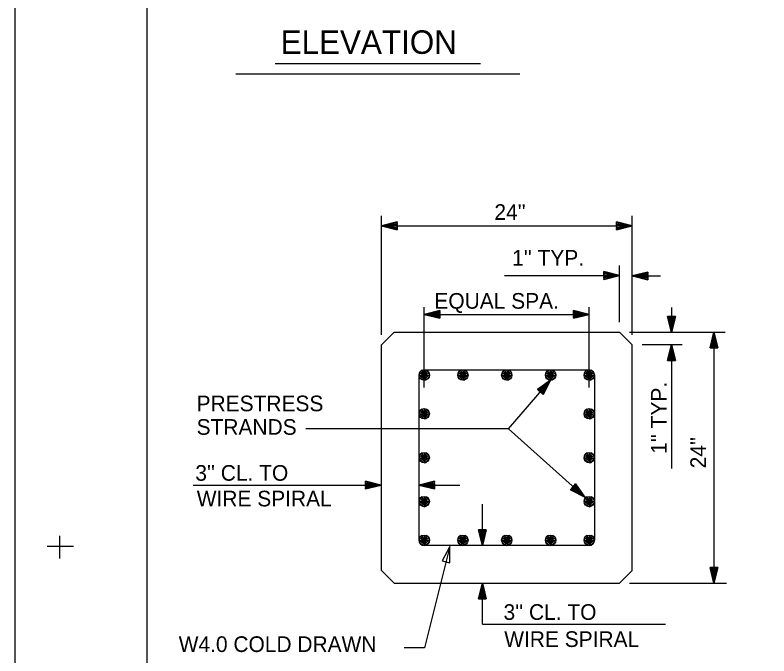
# Model space of a CAD drawing. Extents: x 0 to 22, y 0 to 16.7.
# Drawn here: x 0 to 4.012, y 2.82 to 6.228 of the extents above; entities that cross this region are included whole.
import ezdxf

# ---------------------------------------------------------------- set-up
doc = ezdxf.new("R2010")
doc.units = 0
for name, color, linetype in [('Arrowhead Terminators CELL', 7, 'Continuous'), ('Dimension Lines', 7, 'Continuous'), ('Plan Sheet', 7, 'Continuous'), ('Plot Shape', 7, 'Continuous'), ('Rebar Lines', 7, 'Continuous'), ('sub prestressed concrete pile lines', 7, 'Continuous'), ('Text', 7, 'Continuous'), ('Title Text', 7, 'Continuous')]:
    doc.layers.add(name, color=color, linetype=linetype)

msp = doc.modelspace()

# ---------------------------------------------------------------- linework, layer by layer
at = {"layer": 'Arrowhead Terminators CELL'}
msp.add_lwpolyline([(2.3137, 3.4015), (2.2732, 3.3258), (2.3136, 3.3156)], close=True, dxfattribs=at)
msp.add_lwpolyline([(2.3137, 3.4015), (2.2732, 3.3258), (2.3136, 3.3156)], close=True, dxfattribs=at)
at = {"layer": 'Dimension Lines'}
for p, q in [((1.9503, 4.5275), (1.9503, 5.1608)), ((3.2836, 4.5275), (3.2836, 5.1608)), ((1.9503, 5.1074), (3.2836, 5.1074)), ((3.217, 4.5942), (3.217, 4.8961)), ((2.6047, 4.8426), (3.217, 4.8426)), ((3.2836, 4.8407), (3.4345, 4.8407)), ((2.1781, 4.248), (2.1781, 4.6745)), ((3.0559, 4.248), (3.0559, 4.6745)), ((3.4939, 4.6732), (3.4939, 4.5407)), ((2.1781, 4.6363), (3.0559, 4.6363)), ((3.2704, 4.5407), (3.7794, 4.5407)), ((3.7197, 4.5407), (3.7197, 3.2074)), ((3.5503, 4.474), (3.3371, 4.474)), ((3.4939, 4.474), (3.4939, 3.8172)), ((2.6259, 4.0276), (2.8503, 4.2859)), ((0.9482, 3.7282), (1.9485, 3.7282)), ((2.1485, 3.7282), (2.3677, 3.7282)), ((2.4873, 3.4074), (2.4873, 3.6266)), ((2.4873, 2.9882), (2.4873, 3.2074)), ((3.2704, 3.2074), (3.7862, 3.2074)), ((2.4873, 2.9882), (3.4615, 2.9882))]:
    msp.add_line(p, q, dxfattribs=at)
for points in [[(2.0336, 5.1074), (2.0336, 5.1032), (1.9503, 5.1074), (2.0336, 5.099), (2.0336, 5.0949), (1.9503, 5.1074), (2.0336, 5.0907), (2.0336, 5.0865), (1.9503, 5.1074), (2.0336, 5.1282), (2.0336, 5.124), (1.9503, 5.1074), (2.0336, 5.1199), (2.0336, 5.1157), (1.9503, 5.1074), (2.0336, 5.1115), (2.0336, 5.0865), (2.0336, 5.1282), (1.9503, 5.1074), (2.0336, 5.0865)], [(3.2003, 5.1074), (3.2003, 5.1115), (3.2836, 5.1074), (3.2003, 5.1157), (3.2003, 5.1199), (3.2836, 5.1074), (3.2003, 5.124), (3.2003, 5.1282), (3.2836, 5.1074), (3.2003, 5.0865), (3.2003, 5.0907), (3.2836, 5.1074), (3.2003, 5.0949), (3.2003, 5.099), (3.2836, 5.1074), (3.2003, 5.1032), (3.2003, 5.1282), (3.2003, 5.0865), (3.2836, 5.1074), (3.2003, 5.1282)], [(3.1336, 4.8426), (3.1336, 4.8468), (3.217, 4.8426), (3.1336, 4.8509), (3.1336, 4.8551), (3.217, 4.8426), (3.1336, 4.8593), (3.1336, 4.8634), (3.217, 4.8426), (3.1336, 4.8218), (3.1336, 4.8259), (3.217, 4.8426), (3.1336, 4.8301), (3.1336, 4.8343), (3.217, 4.8426), (3.1336, 4.8384), (3.1336, 4.8634), (3.1336, 4.8218), (3.217, 4.8426), (3.1336, 4.8634)], [(3.367, 4.8407), (3.367, 4.8365), (3.2836, 4.8407), (3.367, 4.8324), (3.367, 4.8282), (3.2836, 4.8407), (3.367, 4.824), (3.367, 4.8199), (3.2836, 4.8407), (3.367, 4.8615), (3.367, 4.8574), (3.2836, 4.8407), (3.367, 4.8532), (3.367, 4.849), (3.2836, 4.8407), (3.367, 4.8449), (3.367, 4.8199), (3.367, 4.8615), (3.2836, 4.8407), (3.367, 4.8199)], [(2.2614, 4.6363), (2.2614, 4.6321), (2.1781, 4.6363), (2.2614, 4.6279), (2.2614, 4.6238), (2.1781, 4.6363), (2.2614, 4.6196), (2.2614, 4.6154), (2.1781, 4.6363), (2.2614, 4.6571), (2.2614, 4.6529), (2.1781, 4.6363), (2.2614, 4.6488), (2.2614, 4.6446), (2.1781, 4.6363), (2.2614, 4.6404), (2.2614, 4.6154), (2.2614, 4.6571), (2.1781, 4.6363), (2.2614, 4.6154)], [(2.9725, 4.6363), (2.9725, 4.6404), (3.0559, 4.6363), (2.9725, 4.6446), (2.9725, 4.6488), (3.0559, 4.6363), (2.9725, 4.6529), (2.9725, 4.6571), (3.0559, 4.6363), (2.9725, 4.6154), (2.9725, 4.6196), (3.0559, 4.6363), (2.9725, 4.6238), (2.9725, 4.6279), (3.0559, 4.6363), (2.9725, 4.6321), (2.9725, 4.6571), (2.9725, 4.6154), (3.0559, 4.6363), (2.9725, 4.6571)], [(3.4939, 4.624), (3.4981, 4.624), (3.4939, 4.5407), (3.5022, 4.624), (3.5064, 4.624), (3.4939, 4.5407), (3.5106, 4.624), (3.5147, 4.624), (3.4939, 4.5407), (3.4731, 4.624), (3.4772, 4.624), (3.4939, 4.5407), (3.4814, 4.624), (3.4856, 4.624), (3.4939, 4.5407), (3.4897, 4.624), (3.5147, 4.624), (3.4731, 4.624), (3.4939, 4.5407), (3.5147, 4.624)], [(3.7197, 4.4574), (3.7156, 4.4574), (3.7197, 4.5407), (3.7114, 4.4574), (3.7072, 4.4574), (3.7197, 4.5407), (3.7031, 4.4574), (3.6989, 4.4574), (3.7197, 4.5407), (3.7406, 4.4574), (3.7364, 4.4574), (3.7197, 4.5407), (3.7322, 4.4574), (3.7281, 4.4574), (3.7197, 4.5407), (3.7239, 4.4574), (3.6989, 4.4574), (3.7406, 4.4574), (3.7197, 4.5407), (3.6989, 4.4574)], [(3.4939, 4.3907), (3.4897, 4.3907), (3.4939, 4.474), (3.4856, 4.3907), (3.4814, 4.3907), (3.4939, 4.474), (3.4772, 4.3907), (3.4731, 4.3907), (3.4939, 4.474), (3.5147, 4.3907), (3.5106, 4.3907), (3.4939, 4.474), (3.5064, 4.3907), (3.5022, 4.3907), (3.4939, 4.474), (3.4981, 4.3907), (3.4731, 4.3907), (3.5147, 4.3907), (3.4939, 4.474), (3.4731, 4.3907)], [(2.7956, 4.223), (2.7925, 4.2258), (2.8503, 4.2859), (2.7894, 4.2285), (2.7862, 4.2312), (2.8503, 4.2859), (2.7831, 4.234), (2.7799, 4.2367), (2.8503, 4.2859), (2.8114, 4.2094), (2.8082, 4.2121), (2.8503, 4.2859), (2.8051, 4.2148), (2.8019, 4.2176), (2.8503, 4.2859), (2.7988, 4.2203), (2.7799, 4.2367), (2.8114, 4.2094), (2.8503, 4.2859), (2.7799, 4.2367)], [(3.0317, 3.6636), (2.6259, 4.0276), (1.5468, 4.0276)], [(1.8652, 3.7282), (1.8652, 3.7324), (1.9485, 3.7282), (1.8652, 3.7365), (1.8652, 3.7407), (1.9485, 3.7282), (1.8652, 3.7449), (1.8652, 3.749), (1.9485, 3.7282), (1.8652, 3.7074), (1.8652, 3.7115), (1.9485, 3.7282), (1.8652, 3.7157), (1.8652, 3.7199), (1.9485, 3.7282), (1.8652, 3.724), (1.8652, 3.749), (1.8652, 3.7074), (1.9485, 3.7282), (1.8652, 3.749)], [(2.2319, 3.7282), (2.2319, 3.724), (2.1485, 3.7282), (2.2319, 3.7199), (2.2319, 3.7157), (2.1485, 3.7282), (2.2319, 3.7115), (2.2319, 3.7074), (2.1485, 3.7282), (2.2319, 3.749), (2.2319, 3.7449), (2.1485, 3.7282), (2.2319, 3.7407), (2.2319, 3.7365), (2.1485, 3.7282), (2.2319, 3.7324), (2.2319, 3.7074), (2.2319, 3.749), (2.1485, 3.7282), (2.2319, 3.7074)], [(2.9697, 3.7192), (2.9725, 3.7223), (3.0317, 3.6636), (2.9752, 3.7254), (2.978, 3.7285), (3.0317, 3.6636), (2.9808, 3.7316), (2.9836, 3.7347), (3.0317, 3.6636), (2.9558, 3.7037), (2.9585, 3.7068), (3.0317, 3.6636), (2.9613, 3.7099), (2.9641, 3.713), (3.0317, 3.6636), (2.9669, 3.7161), (2.9836, 3.7347), (2.9558, 3.7037), (3.0317, 3.6636), (2.9836, 3.7347)], [(2.4873, 3.4907), (2.4915, 3.4907), (2.4873, 3.4074), (2.4957, 3.4907), (2.4998, 3.4907), (2.4873, 3.4074), (2.504, 3.4907), (2.5082, 3.4907), (2.4873, 3.4074), (2.4665, 3.4907), (2.4707, 3.4907), (2.4873, 3.4074), (2.4748, 3.4907), (2.479, 3.4907), (2.4873, 3.4074), (2.4832, 3.4907), (2.5082, 3.4907), (2.4665, 3.4907), (2.4873, 3.4074), (2.5082, 3.4907)], [(2.3137, 3.4015), (2.1785, 2.863), (2.0709, 2.863)], [(3.7197, 3.2907), (3.7239, 3.2907), (3.7197, 3.2074), (3.7281, 3.2907), (3.7322, 3.2907), (3.7197, 3.2074), (3.7364, 3.2907), (3.7406, 3.2907), (3.7197, 3.2074), (3.6989, 3.2907), (3.7031, 3.2907), (3.7197, 3.2074), (3.7072, 3.2907), (3.7114, 3.2907), (3.7197, 3.2074), (3.7156, 3.2907), (3.7406, 3.2907), (3.6989, 3.2907), (3.7197, 3.2074), (3.7406, 3.2907)], [(2.4873, 3.124), (2.4832, 3.124), (2.4873, 3.2074), (2.479, 3.124), (2.4748, 3.124), (2.4873, 3.2074), (2.4707, 3.124), (2.4665, 3.124), (2.4873, 3.2074), (2.5082, 3.124), (2.504, 3.124), (2.4873, 3.2074), (2.4998, 3.124), (2.4957, 3.124), (2.4873, 3.2074), (2.4915, 3.124), (2.4665, 3.124), (2.5082, 3.124), (2.4873, 3.2074), (2.4665, 3.124)]]:
    msp.add_lwpolyline(points, dxfattribs=at)
at = {"layer": 'Plan Sheet'}
for p, q in [((0.7027, 0.4041), (0.7027, 14.404)), ((0.2383, 3.3381), (0.2383, 3.4589)), ((0.1702, 3.4041), (0.3101, 3.4041))]:
    msp.add_line(p, q, dxfattribs=at)
at = {"layer": 'Plot Shape'}
msp.add_lwpolyline([(0, 14.6666), (22.0421, 14.6666), (22.0421, 0), (0, 0)], close=True, dxfattribs=at)
at = {"layer": 'Rebar Lines'}
for p, q in [((2.1781, 4.3407), (3.0559, 4.3407)), ((2.1503, 3.4351), (2.1503, 4.3129)), ((3.0836, 4.3129), (3.0836, 3.4351)), ((3.0559, 3.4074), (2.1781, 3.4074))]:
    msp.add_line(p, q, dxfattribs=at)
for points in [[(2.1781, 4.3407), (2.1885, 4.3386), (2.1974, 4.3327), (2.2034, 4.3238), (2.2055, 4.3133), (2.2034, 4.3029), (2.1974, 4.294), (2.1886, 4.288), (2.1781, 4.2859), (2.1676, 4.288), (2.1587, 4.294), (2.1528, 4.3028), (2.1507, 4.3133), (2.1528, 4.3238), (2.1587, 4.3327), (2.1676, 4.3386), (2.1781, 4.3407), (2.1781, 4.3133), (2.1781, 4.2859), (2.1886, 4.288), (2.1781, 4.3133), (2.1974, 4.294), (2.2034, 4.3029), (2.1781, 4.3133), (2.2055, 4.3133), (2.2034, 4.3238), (2.1781, 4.3133), (2.1974, 4.3327), (2.1885, 4.3386), (2.1781, 4.3133), (2.1676, 4.3386), (2.1587, 4.3327), (2.1781, 4.3133), (2.1528, 4.3238), (2.1507, 4.3133), (2.1781, 4.3133), (2.1528, 4.3028), (2.1587, 4.294), (2.1781, 4.3133), (2.1676, 4.288)], [(2.3836, 4.3407), (2.3941, 4.3386), (2.403, 4.3327), (2.4089, 4.3238), (2.411, 4.3133), (2.4089, 4.3029), (2.403, 4.294), (2.3941, 4.288), (2.3836, 4.2859), (2.3732, 4.288), (2.3643, 4.294), (2.3583, 4.3028), (2.3562, 4.3133), (2.3583, 4.3238), (2.3642, 4.3327), (2.3731, 4.3386), (2.3836, 4.3407), (2.3836, 4.3133), (2.3836, 4.2859), (2.3941, 4.288), (2.3836, 4.3133), (2.403, 4.294), (2.4089, 4.3029), (2.3836, 4.3133), (2.411, 4.3133), (2.4089, 4.3238), (2.3836, 4.3133), (2.403, 4.3327), (2.3941, 4.3386), (2.3836, 4.3133), (2.3731, 4.3386), (2.3642, 4.3327), (2.3836, 4.3133), (2.3583, 4.3238), (2.3562, 4.3133), (2.3836, 4.3133), (2.3583, 4.3028), (2.3643, 4.294), (2.3836, 4.3133), (2.3732, 4.288)], [(2.617, 4.3407), (2.6274, 4.3386), (2.6363, 4.3327), (2.6423, 4.3238), (2.6443, 4.3133), (2.6423, 4.3029), (2.6363, 4.294), (2.6275, 4.288), (2.617, 4.2859), (2.6065, 4.288), (2.5976, 4.294), (2.5917, 4.3028), (2.5895, 4.3133), (2.5917, 4.3238), (2.5976, 4.3327), (2.6064, 4.3386), (2.617, 4.3407), (2.617, 4.3133), (2.617, 4.2859), (2.6275, 4.288), (2.617, 4.3133), (2.6363, 4.294), (2.6423, 4.3029), (2.617, 4.3133), (2.6443, 4.3133), (2.6423, 4.3238), (2.617, 4.3133), (2.6363, 4.3327), (2.6274, 4.3386), (2.617, 4.3133), (2.6064, 4.3386), (2.5976, 4.3327), (2.617, 4.3133), (2.5917, 4.3238), (2.5895, 4.3133), (2.617, 4.3133), (2.5917, 4.3028), (2.5976, 4.294), (2.617, 4.3133), (2.6065, 4.288)], [(2.8503, 4.3407), (2.8607, 4.3386), (2.8697, 4.3327), (2.8756, 4.3238), (2.8777, 4.3133), (2.8756, 4.3029), (2.8697, 4.294), (2.8608, 4.288), (2.8503, 4.2859), (2.8399, 4.288), (2.8309, 4.294), (2.825, 4.3028), (2.8229, 4.3133), (2.825, 4.3238), (2.8309, 4.3327), (2.8398, 4.3386), (2.8503, 4.3407), (2.8503, 4.3133), (2.8503, 4.2859), (2.8608, 4.288), (2.8503, 4.3133), (2.8697, 4.294), (2.8756, 4.3029), (2.8503, 4.3133), (2.8777, 4.3133), (2.8756, 4.3238), (2.8503, 4.3133), (2.8697, 4.3327), (2.8607, 4.3386), (2.8503, 4.3133), (2.8398, 4.3386), (2.8309, 4.3327), (2.8503, 4.3133), (2.825, 4.3238), (2.8229, 4.3133), (2.8503, 4.3133), (2.825, 4.3028), (2.8309, 4.294), (2.8503, 4.3133), (2.8399, 4.288)], [(3.0559, 4.3407), (3.0663, 4.3386), (3.0752, 4.3327), (3.0812, 4.3238), (3.0832, 4.3133), (3.0812, 4.3029), (3.0752, 4.294), (3.0663, 4.288), (3.0559, 4.2859), (3.0454, 4.288), (3.0365, 4.294), (3.0305, 4.3028), (3.0284, 4.3133), (3.0305, 4.3238), (3.0365, 4.3327), (3.0453, 4.3386), (3.0559, 4.3407), (3.0559, 4.3133), (3.0559, 4.2859), (3.0663, 4.288), (3.0559, 4.3133), (3.0752, 4.294), (3.0812, 4.3029), (3.0559, 4.3133), (3.0832, 4.3133), (3.0812, 4.3238), (3.0559, 4.3133), (3.0752, 4.3327), (3.0663, 4.3386), (3.0559, 4.3133), (3.0453, 4.3386), (3.0365, 4.3327), (3.0559, 4.3133), (3.0305, 4.3238), (3.0284, 4.3133), (3.0559, 4.3133), (3.0305, 4.3028), (3.0365, 4.294), (3.0559, 4.3133), (3.0454, 4.288)], [(2.1777, 4.1347), (2.1882, 4.1327), (2.1971, 4.1268), (2.203, 4.1179), (2.2051, 4.1074), (2.203, 4.0969), (2.1971, 4.088), (2.1882, 4.0821), (2.1777, 4.08), (2.1673, 4.0821), (2.1584, 4.088), (2.1524, 4.0969), (2.1503, 4.1074), (2.1524, 4.1179), (2.1583, 4.1267), (2.1672, 4.1327), (2.1777, 4.1347), (2.1777, 4.1074), (2.1777, 4.08), (2.1882, 4.0821), (2.1777, 4.1074), (2.1971, 4.088), (2.203, 4.0969), (2.1777, 4.1074), (2.2051, 4.1074), (2.203, 4.1179), (2.1777, 4.1074), (2.1971, 4.1268), (2.1882, 4.1327), (2.1777, 4.1074), (2.1672, 4.1327), (2.1583, 4.1267), (2.1777, 4.1074), (2.1524, 4.1179), (2.1503, 4.1074), (2.1777, 4.1074), (2.1524, 4.0969), (2.1584, 4.088), (2.1777, 4.1074), (2.1673, 4.0821)], [(3.0563, 4.1347), (3.0667, 4.1327), (3.0756, 4.1268), (3.0816, 4.1179), (3.0836, 4.1074), (3.0816, 4.0969), (3.0756, 4.088), (3.0667, 4.0821), (3.0563, 4.08), (3.0458, 4.0821), (3.0369, 4.088), (3.0309, 4.0969), (3.0288, 4.1074), (3.0309, 4.1179), (3.0369, 4.1267), (3.0457, 4.1327), (3.0563, 4.1347), (3.0563, 4.1074), (3.0563, 4.08), (3.0667, 4.0821), (3.0563, 4.1074), (3.0756, 4.088), (3.0816, 4.0969), (3.0563, 4.1074), (3.0836, 4.1074), (3.0816, 4.1179), (3.0563, 4.1074), (3.0756, 4.1268), (3.0667, 4.1327), (3.0563, 4.1074), (3.0457, 4.1327), (3.0369, 4.1267), (3.0563, 4.1074), (3.0309, 4.1179), (3.0288, 4.1074), (3.0563, 4.1074), (3.0309, 4.0969), (3.0369, 4.088), (3.0563, 4.1074), (3.0458, 4.0821)], [(2.1777, 3.9014), (2.1882, 3.8993), (2.1971, 3.8934), (2.203, 3.8845), (2.2051, 3.874), (2.203, 3.8636), (2.1971, 3.8547), (2.1882, 3.8488), (2.1777, 3.8466), (2.1673, 3.8488), (2.1584, 3.8547), (2.1524, 3.8635), (2.1503, 3.874), (2.1524, 3.8845), (2.1583, 3.8934), (2.1672, 3.8993), (2.1777, 3.9014), (2.1777, 3.874), (2.1777, 3.8466), (2.1882, 3.8488), (2.1777, 3.874), (2.1971, 3.8547), (2.203, 3.8636), (2.1777, 3.874), (2.2051, 3.874), (2.203, 3.8845), (2.1777, 3.874), (2.1971, 3.8934), (2.1882, 3.8993), (2.1777, 3.874), (2.1672, 3.8993), (2.1583, 3.8934), (2.1777, 3.874), (2.1524, 3.8845), (2.1503, 3.874), (2.1777, 3.874), (2.1524, 3.8635), (2.1584, 3.8547), (2.1777, 3.874), (2.1673, 3.8488)], [(3.0563, 3.9014), (3.0667, 3.8993), (3.0756, 3.8934), (3.0816, 3.8845), (3.0836, 3.874), (3.0816, 3.8636), (3.0756, 3.8547), (3.0667, 3.8488), (3.0563, 3.8466), (3.0458, 3.8488), (3.0369, 3.8547), (3.0309, 3.8635), (3.0288, 3.874), (3.0309, 3.8845), (3.0369, 3.8934), (3.0457, 3.8993), (3.0563, 3.9014), (3.0563, 3.874), (3.0563, 3.8466), (3.0667, 3.8488), (3.0563, 3.874), (3.0756, 3.8547), (3.0816, 3.8636), (3.0563, 3.874), (3.0836, 3.874), (3.0816, 3.8845), (3.0563, 3.874), (3.0756, 3.8934), (3.0667, 3.8993), (3.0563, 3.874), (3.0457, 3.8993), (3.0369, 3.8934), (3.0563, 3.874), (3.0309, 3.8845), (3.0288, 3.874), (3.0563, 3.874), (3.0309, 3.8635), (3.0369, 3.8547), (3.0563, 3.874), (3.0458, 3.8488)], [(2.1777, 3.6681), (2.1882, 3.666), (2.1971, 3.6601), (2.203, 3.6512), (2.2051, 3.6407), (2.203, 3.6302), (2.1971, 3.6213), (2.1882, 3.6154), (2.1777, 3.6133), (2.1673, 3.6154), (2.1584, 3.6213), (2.1524, 3.6302), (2.1503, 3.6407), (2.1524, 3.6512), (2.1583, 3.6601), (2.1672, 3.666), (2.1777, 3.6681), (2.1777, 3.6407), (2.1777, 3.6133), (2.1882, 3.6154), (2.1777, 3.6407), (2.1971, 3.6213), (2.203, 3.6302), (2.1777, 3.6407), (2.2051, 3.6407), (2.203, 3.6512), (2.1777, 3.6407), (2.1971, 3.6601), (2.1882, 3.666), (2.1777, 3.6407), (2.1672, 3.666), (2.1583, 3.6601), (2.1777, 3.6407), (2.1524, 3.6512), (2.1503, 3.6407), (2.1777, 3.6407), (2.1524, 3.6302), (2.1584, 3.6213), (2.1777, 3.6407), (2.1673, 3.6154)], [(3.0563, 3.6681), (3.0667, 3.666), (3.0756, 3.6601), (3.0816, 3.6512), (3.0836, 3.6407), (3.0816, 3.6302), (3.0756, 3.6213), (3.0667, 3.6154), (3.0563, 3.6133), (3.0458, 3.6154), (3.0369, 3.6213), (3.0309, 3.6302), (3.0288, 3.6407), (3.0309, 3.6512), (3.0369, 3.6601), (3.0457, 3.666), (3.0563, 3.6681), (3.0563, 3.6407), (3.0563, 3.6133), (3.0667, 3.6154), (3.0563, 3.6407), (3.0756, 3.6213), (3.0816, 3.6302), (3.0563, 3.6407), (3.0836, 3.6407), (3.0816, 3.6512), (3.0563, 3.6407), (3.0756, 3.6601), (3.0667, 3.666), (3.0563, 3.6407), (3.0457, 3.666), (3.0369, 3.6601), (3.0563, 3.6407), (3.0309, 3.6512), (3.0288, 3.6407), (3.0563, 3.6407), (3.0309, 3.6302), (3.0369, 3.6213), (3.0563, 3.6407), (3.0458, 3.6154)], [(2.1781, 3.4621), (2.1885, 3.4601), (2.1974, 3.4541), (2.2034, 3.4452), (2.2055, 3.4347), (2.2034, 3.4243), (2.1974, 3.4154), (2.1886, 3.4095), (2.1781, 3.4074), (2.1676, 3.4095), (2.1587, 3.4154), (2.1528, 3.4243), (2.1507, 3.4347), (2.1528, 3.4452), (2.1587, 3.4541), (2.1676, 3.4601), (2.1781, 3.4621), (2.1781, 3.4347), (2.1781, 3.4074), (2.1886, 3.4095), (2.1781, 3.4347), (2.1974, 3.4154), (2.2034, 3.4243), (2.1781, 3.4347), (2.2055, 3.4347), (2.2034, 3.4452), (2.1781, 3.4347), (2.1974, 3.4541), (2.1885, 3.4601), (2.1781, 3.4347), (2.1676, 3.4601), (2.1587, 3.4541), (2.1781, 3.4347), (2.1528, 3.4452), (2.1507, 3.4347), (2.1781, 3.4347), (2.1528, 3.4243), (2.1587, 3.4154), (2.1781, 3.4347), (2.1676, 3.4095)], [(2.3836, 3.4621), (2.3941, 3.4601), (2.403, 3.4541), (2.4089, 3.4452), (2.411, 3.4347), (2.4089, 3.4243), (2.403, 3.4154), (2.3941, 3.4095), (2.3836, 3.4074), (2.3732, 3.4095), (2.3643, 3.4154), (2.3583, 3.4243), (2.3562, 3.4347), (2.3583, 3.4452), (2.3642, 3.4541), (2.3731, 3.4601), (2.3836, 3.4621), (2.3836, 3.4347), (2.3836, 3.4074), (2.3941, 3.4095), (2.3836, 3.4347), (2.403, 3.4154), (2.4089, 3.4243), (2.3836, 3.4347), (2.411, 3.4347), (2.4089, 3.4452), (2.3836, 3.4347), (2.403, 3.4541), (2.3941, 3.4601), (2.3836, 3.4347), (2.3731, 3.4601), (2.3642, 3.4541), (2.3836, 3.4347), (2.3583, 3.4452), (2.3562, 3.4347), (2.3836, 3.4347), (2.3583, 3.4243), (2.3643, 3.4154), (2.3836, 3.4347), (2.3732, 3.4095)], [(2.617, 3.4621), (2.6274, 3.4601), (2.6363, 3.4541), (2.6423, 3.4452), (2.6443, 3.4347), (2.6423, 3.4243), (2.6363, 3.4154), (2.6275, 3.4095), (2.617, 3.4074), (2.6065, 3.4095), (2.5976, 3.4154), (2.5917, 3.4243), (2.5895, 3.4347), (2.5917, 3.4452), (2.5976, 3.4541), (2.6064, 3.4601), (2.617, 3.4621), (2.617, 3.4347), (2.617, 3.4074), (2.6275, 3.4095), (2.617, 3.4347), (2.6363, 3.4154), (2.6423, 3.4243), (2.617, 3.4347), (2.6443, 3.4347), (2.6423, 3.4452), (2.617, 3.4347), (2.6363, 3.4541), (2.6274, 3.4601), (2.617, 3.4347), (2.6064, 3.4601), (2.5976, 3.4541), (2.617, 3.4347), (2.5917, 3.4452), (2.5895, 3.4347), (2.617, 3.4347), (2.5917, 3.4243), (2.5976, 3.4154), (2.617, 3.4347), (2.6065, 3.4095)], [(2.8503, 3.4621), (2.8607, 3.4601), (2.8697, 3.4541), (2.8756, 3.4452), (2.8777, 3.4347), (2.8756, 3.4243), (2.8697, 3.4154), (2.8608, 3.4095), (2.8503, 3.4074), (2.8399, 3.4095), (2.8309, 3.4154), (2.825, 3.4243), (2.8229, 3.4347), (2.825, 3.4452), (2.8309, 3.4541), (2.8398, 3.4601), (2.8503, 3.4621), (2.8503, 3.4347), (2.8503, 3.4074), (2.8608, 3.4095), (2.8503, 3.4347), (2.8697, 3.4154), (2.8756, 3.4243), (2.8503, 3.4347), (2.8777, 3.4347), (2.8756, 3.4452), (2.8503, 3.4347), (2.8697, 3.4541), (2.8607, 3.4601), (2.8503, 3.4347), (2.8398, 3.4601), (2.8309, 3.4541), (2.8503, 3.4347), (2.825, 3.4452), (2.8229, 3.4347), (2.8503, 3.4347), (2.825, 3.4243), (2.8309, 3.4154), (2.8503, 3.4347), (2.8399, 3.4095)], [(3.0559, 3.4621), (3.0663, 3.4601), (3.0752, 3.4541), (3.0812, 3.4452), (3.0832, 3.4347), (3.0812, 3.4243), (3.0752, 3.4154), (3.0663, 3.4095), (3.0559, 3.4074), (3.0454, 3.4095), (3.0365, 3.4154), (3.0305, 3.4243), (3.0284, 3.4347), (3.0305, 3.4452), (3.0365, 3.4541), (3.0453, 3.4601), (3.0559, 3.4621), (3.0559, 3.4347), (3.0559, 3.4074), (3.0663, 3.4095), (3.0559, 3.4347), (3.0752, 3.4154), (3.0812, 3.4243), (3.0559, 3.4347), (3.0832, 3.4347), (3.0812, 3.4452), (3.0559, 3.4347), (3.0752, 3.4541), (3.0663, 3.4601), (3.0559, 3.4347), (3.0453, 3.4601), (3.0365, 3.4541), (3.0559, 3.4347), (3.0305, 3.4452), (3.0284, 3.4347), (3.0559, 3.4347), (3.0305, 3.4243), (3.0365, 3.4154), (3.0559, 3.4347), (3.0454, 3.4095)]]:
    msp.add_lwpolyline(points, dxfattribs=at)
for centre, start, end in [((2.1781, 4.3129), 90, 180), ((3.0559, 4.3129), 0, 90), ((2.1781, 3.4351), 180, 270), ((3.0559, 3.4351), 270, 360)]:
    msp.add_arc(centre, 0.0278, start, end, dxfattribs=at)
at = {"layer": 'sub prestressed concrete pile lines'}
for p, q in [((1.9503, 4.474), (2.017, 4.5407)), ((2.017, 4.5407), (3.217, 4.5407)), ((3.217, 4.5407), (3.2836, 4.474)), ((1.9503, 3.274), (1.9503, 4.474)), ((3.2836, 3.274), (3.2836, 4.474)), ((1.9503, 3.274), (2.017, 3.2074)), ((3.217, 3.2074), (3.2836, 3.274)), ((2.017, 3.2074), (3.217, 3.2074))]:
    msp.add_line(p, q, dxfattribs=at)
at = {"layer": 'Title Text'}
for p, q in [((1.3839, 5.9702), (2.478, 5.9702)), ((1.1756, 5.9161), (2.6863, 5.9161))]:
    msp.add_line(p, q, dxfattribs=at)

# ---------------------------------------------------------------- texts
at = {"layer": 'Text'}
for s, height, p in [("24''", 0.08333, (2.5512, 5.1388)), ("1'' TYP.", 0.08333, (2.6455, 4.8952)), ('EQUAL SPA.', 0.08333, (2.2319, 4.6662)), ('PRESTRESS', 0.08333, (0.9661, 4.1207)), ('STRANDS', 0.08333, (0.9661, 3.9957)), ("3'' CL. TO", 0.08333, (0.9594, 3.7513)), ('WIRE SPIRAL', 0.083333, (0.967, 3.6149)), ("3'' CL. TO", 0.08333, (2.5998, 3.0113)), ('WIRE SPIRAL', 0.083333, (2.6036, 2.8672)), ('W4.0 COLD DRAWN', 0.083333, (0.871, 2.8405))]:
    msp.add_text(s, height=height, dxfattribs=at).set_placement(p)
for s, p in [("1'' TYP.", (3.4682, 3.8944)), ("24''", (3.6775, 3.8174))]:
    msp.add_text(s, height=0.08333, rotation=90, dxfattribs=at).set_placement(p)
at = {"layer": 'Title Text'}
msp.add_text('ELEVATION', height=0.125, dxfattribs=at).set_placement((1.4135, 6.0217))

doc.saveas('drawing.dxf')
